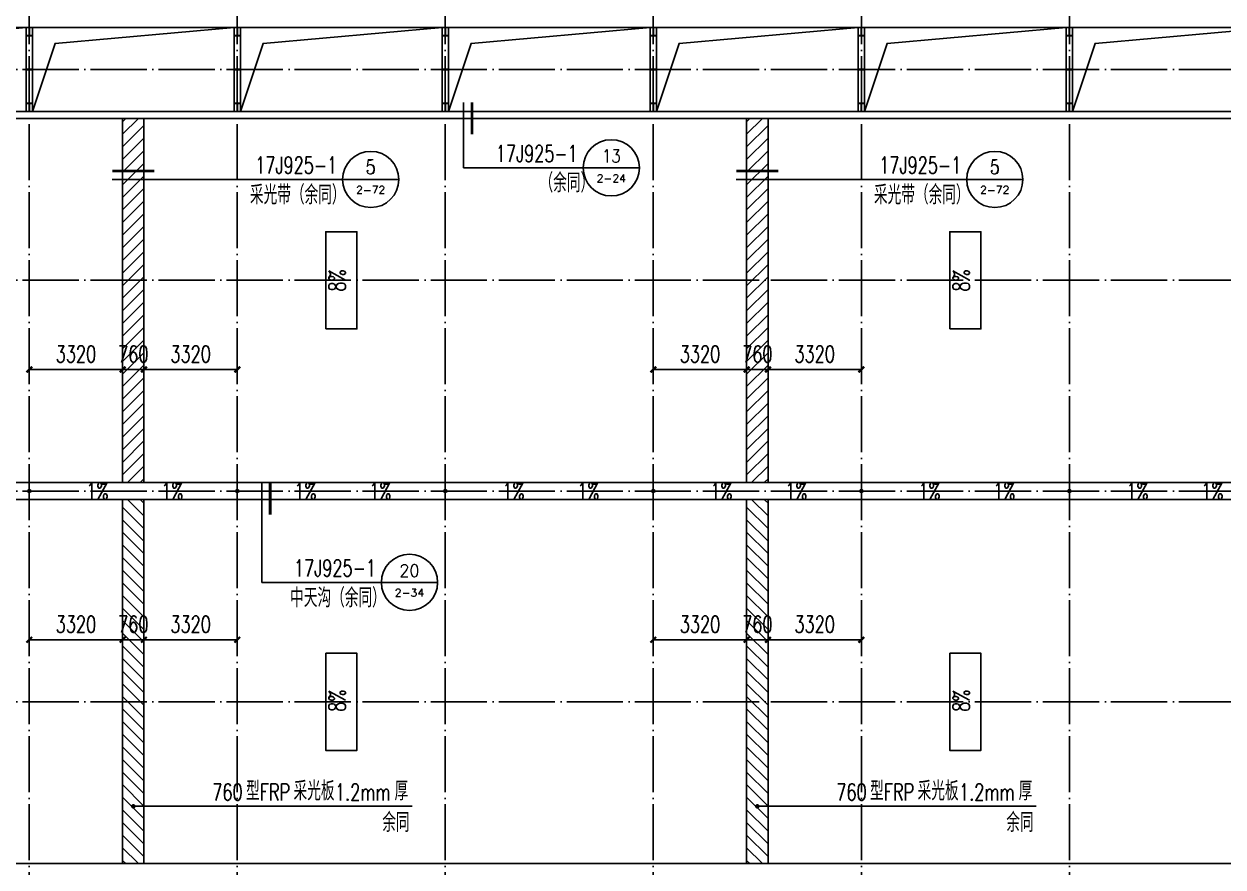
# Model space of a CAD drawing. Extents: x 13276711 to 13543385, y -848943 to -68012.
# Drawn here: x 13420196 to 13462851, y -528123 to -498123 of the extents above; entities that cross this region are included whole.
import ezdxf
from ezdxf.enums import TextEntityAlignment as Align

# ---------------------------------------------------------------- set-up
doc = ezdxf.new("R2010")
doc.units = 0
doc.header["$LTSCALE"] = 1000
doc.header["$MEASUREMENT"] = 0
doc.linetypes.add('DOTE', pattern=[2.42, 2, -0.2, 0.02, -0.2])
for name, color, linetype in [('COLUMN', 2, 'Continuous'), ('DIM_IDEN', 3, 'Continuous'), ('DIM_LEAD', 3, 'Continuous'), ('DIM_SYMB', 3, 'Continuous'), ('DOTE', 1, 'DOTE'), ('PUB_DIM', 3, 'Continuous'), ('PUB_TEXT', 7, 'Continuous'), ('WALL-PARAPET', 6, 'Continuous'), ('采光带', 4, 'Continuous'), ('雨水管', 4, 'Continuous')]:
    doc.layers.add(name, color=color, linetype=linetype)
doc.styles.add('_TCH_DIM', font='SIMPLEX', dxfattribs={"bigfont": 'GBCBIG'})
doc.styles.add('_TCH_DIM_T3', font='SIMPLEX', dxfattribs={"width": 0.705882, "bigfont": 'GBCBIG'})
doc.styles.add('_TCH_LABEL', font='COMPLEX', dxfattribs={"bigfont": 'GBCBIG'})
doc.dimstyles.new('_TCH_ARCH&&200', dxfattribs={"dimtxt": 595, "dimasz": 200, "dimexe": 500, "dimexo": 600, "dimgap": 252.5, "dimtad": 1, "dimdec": 0, "dimzin": 0, "dimdsep": 46, "dimtxsty": '_TCH_DIM_T3', "dimblk": 'ARCHTICK', "dimcen": 0.09, "dimclrt": 7, "dimazin": 2, "dimtfac": 1, "dimtdec": 0, "dimtix": 1, "dimtmove": 2, "dimatfit": 3, "dimfxl": 0, "dimtolj": 1, "dimtzin": 0, "dimarcsym": 0})

# ---------------------------------------------------------------- blocks, each defined once
blk = doc.blocks.new('A$C0FCD69EC')
at = {"layer": 'COLUMN'}
blk.add_hatch(color=256, dxfattribs=at).paths.add_polyline_path([(300, 180), (294, 180), (294, 94), (6, 94), (6, 180), (0, 180), (0, 0), (6, 0), (6, 86), (294, 86), (294, 0), (300, 0)])
blk.add_lwpolyline([(300, 0), (294, 0), (294, 86), (6, 86), (6, 0), (0, 0), (0, 180), (6, 180), (6, 94), (294, 94), (294, 180), (300, 180)], close=True, dxfattribs=at)
blk = doc.blocks.new('A$C22C4548D')
blk.add_line((0, 10), (300, 10))
blk.add_lwpolyline([(30, 20), (270, 20), (270, 0), (30, 0)], close=True)
blk = doc.blocks.new('_ArchTick')
at = {"color": 0, "linetype": 'ByBlock', "const_width": 0.4}
blk.add_lwpolyline([(-0.5, -0.5), (0.5, 0.5)], dxfattribs=at)
blk = doc.blocks.new('*D746')
at = {"layer": 'Defpoints', "color": 0}
for p in [(13420385, -518435), (13423705, -518435), (13423705, -520035)]:
    blk.add_point(p, dxfattribs=at)
at = {"layer": 'PUB_DIM', "color": 0, "lineweight": -2}
for p, q in [((13420385, -519035), (13420385, -520535)), ((13423705, -519035), (13423705, -520535)), ((13420385, -520035), (13423705, -520035))]:
    blk.add_line(p, q, dxfattribs=at)
at = {"layer": 'PUB_DIM', "color": 0, "lineweight": -2, "xscale": 200, "yscale": 200, "zscale": 200, "rotation": 180}
blk.add_blockref('_ArchTick', (13420385, -520035), dxfattribs=at)
at = {"layer": 'PUB_DIM', "color": 0, "lineweight": -2, "xscale": 200, "yscale": 200, "zscale": 200}
blk.add_blockref('_ArchTick', (13423705, -520035), dxfattribs=at)
at = {"layer": 'PUB_DIM', "color": 7, "insert": (13422045, -519485), "char_height": 595, "attachment_point": 5, "style": '_TCH_DIM_T3'}
blk.add_mtext('\\A1;3320', dxfattribs=at)
blk = doc.blocks.new('*D747')
at = {"layer": 'Defpoints', "color": 0}
for p in [(13423705, -518435), (13424465, -518435), (13424465, -520035)]:
    blk.add_point(p, dxfattribs=at)
at = {"layer": 'PUB_DIM', "color": 0, "lineweight": -2}
for p, q in [((13423705, -519035), (13423705, -520535)), ((13424465, -519035), (13424465, -520535)), ((13423705, -520035), (13423505, -520035)), ((13423705, -520035), (13424465, -520035)), ((13424465, -520035), (13424665, -520035))]:
    blk.add_line(p, q, dxfattribs=at)
at = {"layer": 'PUB_DIM', "color": 0, "lineweight": -2, "xscale": 200, "yscale": 200, "zscale": 200}
blk.add_blockref('_ArchTick', (13423705, -520035), dxfattribs=at)
at = {"layer": 'PUB_DIM', "color": 0, "lineweight": -2, "xscale": 200, "yscale": 200, "zscale": 200, "rotation": 180}
blk.add_blockref('_ArchTick', (13424465, -520035), dxfattribs=at)
at = {"layer": 'PUB_DIM', "color": 7, "insert": (13424085, -519485), "char_height": 595, "attachment_point": 5, "style": '_TCH_DIM_T3'}
blk.add_mtext('\\A1;760', dxfattribs=at)
blk = doc.blocks.new('*D748')
at = {"layer": 'Defpoints', "color": 0}
for p in [(13424465, -518435), (13427785, -518435), (13427785, -520035)]:
    blk.add_point(p, dxfattribs=at)
at = {"layer": 'PUB_DIM', "color": 0, "lineweight": -2}
for p, q in [((13424465, -519035), (13424465, -520535)), ((13427785, -519035), (13427785, -520535)), ((13424465, -520035), (13427785, -520035))]:
    blk.add_line(p, q, dxfattribs=at)
at = {"layer": 'PUB_DIM', "color": 0, "lineweight": -2, "xscale": 200, "yscale": 200, "zscale": 200, "rotation": 180}
blk.add_blockref('_ArchTick', (13424465, -520035), dxfattribs=at)
at = {"layer": 'PUB_DIM', "color": 0, "lineweight": -2, "xscale": 200, "yscale": 200, "zscale": 200}
blk.add_blockref('_ArchTick', (13427785, -520035), dxfattribs=at)
at = {"layer": 'PUB_DIM', "color": 7, "insert": (13426125, -519485), "char_height": 595, "attachment_point": 5, "style": '_TCH_DIM_T3'}
blk.add_mtext('\\A1;3320', dxfattribs=at)
blk = doc.blocks.new('*D749')
at = {"layer": 'Defpoints', "color": 0}
for p in [(13420385, -508819), (13423705, -508819), (13423705, -510419)]:
    blk.add_point(p, dxfattribs=at)
at = {"layer": 'PUB_DIM', "color": 0, "lineweight": -2}
for p, q in [((13420385, -509419), (13420385, -510919)), ((13423705, -509419), (13423705, -510919)), ((13420385, -510419), (13423705, -510419))]:
    blk.add_line(p, q, dxfattribs=at)
at = {"layer": 'PUB_DIM', "color": 0, "lineweight": -2, "xscale": 200, "yscale": 200, "zscale": 200, "rotation": 180}
blk.add_blockref('_ArchTick', (13420385, -510419), dxfattribs=at)
at = {"layer": 'PUB_DIM', "color": 0, "lineweight": -2, "xscale": 200, "yscale": 200, "zscale": 200}
blk.add_blockref('_ArchTick', (13423705, -510419), dxfattribs=at)
at = {"layer": 'PUB_DIM', "color": 7, "insert": (13422045, -509869), "char_height": 595, "attachment_point": 5, "style": '_TCH_DIM_T3'}
blk.add_mtext('\\A1;3320', dxfattribs=at)
blk = doc.blocks.new('*D750')
at = {"layer": 'Defpoints', "color": 0}
for p in [(13423705, -508819), (13424465, -508819), (13424465, -510419)]:
    blk.add_point(p, dxfattribs=at)
at = {"layer": 'PUB_DIM', "color": 0, "lineweight": -2}
for p, q in [((13423705, -509419), (13423705, -510919)), ((13424465, -509419), (13424465, -510919)), ((13423705, -510419), (13423505, -510419)), ((13423705, -510419), (13424465, -510419)), ((13424465, -510419), (13424665, -510419))]:
    blk.add_line(p, q, dxfattribs=at)
at = {"layer": 'PUB_DIM', "color": 0, "lineweight": -2, "xscale": 200, "yscale": 200, "zscale": 200}
blk.add_blockref('_ArchTick', (13423705, -510419), dxfattribs=at)
at = {"layer": 'PUB_DIM', "color": 0, "lineweight": -2, "xscale": 200, "yscale": 200, "zscale": 200, "rotation": 180}
blk.add_blockref('_ArchTick', (13424465, -510419), dxfattribs=at)
at = {"layer": 'PUB_DIM', "color": 7, "insert": (13424085, -509869), "char_height": 595, "attachment_point": 5, "style": '_TCH_DIM_T3'}
blk.add_mtext('\\A1;760', dxfattribs=at)
blk = doc.blocks.new('*D751')
at = {"layer": 'Defpoints', "color": 0}
for p in [(13424465, -508819), (13427785, -508819), (13427785, -510419)]:
    blk.add_point(p, dxfattribs=at)
at = {"layer": 'PUB_DIM', "color": 0, "lineweight": -2}
for p, q in [((13424465, -509419), (13424465, -510919)), ((13427785, -509419), (13427785, -510919)), ((13424465, -510419), (13427785, -510419))]:
    blk.add_line(p, q, dxfattribs=at)
at = {"layer": 'PUB_DIM', "color": 0, "lineweight": -2, "xscale": 200, "yscale": 200, "zscale": 200, "rotation": 180}
blk.add_blockref('_ArchTick', (13424465, -510419), dxfattribs=at)
at = {"layer": 'PUB_DIM', "color": 0, "lineweight": -2, "xscale": 200, "yscale": 200, "zscale": 200}
blk.add_blockref('_ArchTick', (13427785, -510419), dxfattribs=at)
at = {"layer": 'PUB_DIM', "color": 7, "insert": (13426125, -509869), "char_height": 595, "attachment_point": 5, "style": '_TCH_DIM_T3'}
blk.add_mtext('\\A1;3320', dxfattribs=at)
blk = doc.blocks.new('*D758')
at = {"layer": 'Defpoints', "color": 0}
for p in [(13442585, -518435), (13445905, -518435), (13445905, -520035)]:
    blk.add_point(p, dxfattribs=at)
at = {"layer": 'PUB_DIM', "color": 0, "lineweight": -2}
for p, q in [((13442585, -519035), (13442585, -520535)), ((13445905, -519035), (13445905, -520535)), ((13442585, -520035), (13445905, -520035))]:
    blk.add_line(p, q, dxfattribs=at)
at = {"layer": 'PUB_DIM', "color": 0, "lineweight": -2, "xscale": 200, "yscale": 200, "zscale": 200, "rotation": 180}
blk.add_blockref('_ArchTick', (13442585, -520035), dxfattribs=at)
at = {"layer": 'PUB_DIM', "color": 0, "lineweight": -2, "xscale": 200, "yscale": 200, "zscale": 200}
blk.add_blockref('_ArchTick', (13445905, -520035), dxfattribs=at)
at = {"layer": 'PUB_DIM', "color": 7, "insert": (13444245, -519485), "char_height": 595, "attachment_point": 5, "style": '_TCH_DIM_T3'}
blk.add_mtext('\\A1;3320', dxfattribs=at)
blk = doc.blocks.new('*D759')
at = {"layer": 'Defpoints', "color": 0}
for p in [(13445905, -518435), (13446665, -518435), (13446665, -520035)]:
    blk.add_point(p, dxfattribs=at)
at = {"layer": 'PUB_DIM', "color": 0, "lineweight": -2}
for p, q in [((13445905, -519035), (13445905, -520535)), ((13446665, -519035), (13446665, -520535)), ((13445905, -520035), (13445705, -520035)), ((13445905, -520035), (13446665, -520035)), ((13446665, -520035), (13446865, -520035))]:
    blk.add_line(p, q, dxfattribs=at)
at = {"layer": 'PUB_DIM', "color": 0, "lineweight": -2, "xscale": 200, "yscale": 200, "zscale": 200}
blk.add_blockref('_ArchTick', (13445905, -520035), dxfattribs=at)
at = {"layer": 'PUB_DIM', "color": 0, "lineweight": -2, "xscale": 200, "yscale": 200, "zscale": 200, "rotation": 180}
blk.add_blockref('_ArchTick', (13446665, -520035), dxfattribs=at)
at = {"layer": 'PUB_DIM', "color": 7, "insert": (13446285, -519485), "char_height": 595, "attachment_point": 5, "style": '_TCH_DIM_T3'}
blk.add_mtext('\\A1;760', dxfattribs=at)
blk = doc.blocks.new('*D760')
at = {"layer": 'Defpoints', "color": 0}
for p in [(13446665, -518435), (13449985, -518435), (13449985, -520035)]:
    blk.add_point(p, dxfattribs=at)
at = {"layer": 'PUB_DIM', "color": 0, "lineweight": -2}
for p, q in [((13446665, -519035), (13446665, -520535)), ((13449985, -519035), (13449985, -520535)), ((13446665, -520035), (13449985, -520035))]:
    blk.add_line(p, q, dxfattribs=at)
at = {"layer": 'PUB_DIM', "color": 0, "lineweight": -2, "xscale": 200, "yscale": 200, "zscale": 200, "rotation": 180}
blk.add_blockref('_ArchTick', (13446665, -520035), dxfattribs=at)
at = {"layer": 'PUB_DIM', "color": 0, "lineweight": -2, "xscale": 200, "yscale": 200, "zscale": 200}
blk.add_blockref('_ArchTick', (13449985, -520035), dxfattribs=at)
at = {"layer": 'PUB_DIM', "color": 7, "insert": (13448325, -519485), "char_height": 595, "attachment_point": 5, "style": '_TCH_DIM_T3'}
blk.add_mtext('\\A1;3320', dxfattribs=at)
blk = doc.blocks.new('*D761')
at = {"layer": 'Defpoints', "color": 0}
for p in [(13442585, -508819), (13445905, -508819), (13445905, -510419)]:
    blk.add_point(p, dxfattribs=at)
at = {"layer": 'PUB_DIM', "color": 0, "lineweight": -2}
for p, q in [((13442585, -509419), (13442585, -510919)), ((13445905, -509419), (13445905, -510919)), ((13442585, -510419), (13445905, -510419))]:
    blk.add_line(p, q, dxfattribs=at)
at = {"layer": 'PUB_DIM', "color": 0, "lineweight": -2, "xscale": 200, "yscale": 200, "zscale": 200, "rotation": 180}
blk.add_blockref('_ArchTick', (13442585, -510419), dxfattribs=at)
at = {"layer": 'PUB_DIM', "color": 0, "lineweight": -2, "xscale": 200, "yscale": 200, "zscale": 200}
blk.add_blockref('_ArchTick', (13445905, -510419), dxfattribs=at)
at = {"layer": 'PUB_DIM', "color": 7, "insert": (13444245, -509869), "char_height": 595, "attachment_point": 5, "style": '_TCH_DIM_T3'}
blk.add_mtext('\\A1;3320', dxfattribs=at)
blk = doc.blocks.new('*D762')
at = {"layer": 'Defpoints', "color": 0}
for p in [(13445905, -508819), (13446665, -508819), (13446665, -510419)]:
    blk.add_point(p, dxfattribs=at)
at = {"layer": 'PUB_DIM', "color": 0, "lineweight": -2}
for p, q in [((13445905, -509419), (13445905, -510919)), ((13446665, -509419), (13446665, -510919)), ((13445905, -510419), (13445705, -510419)), ((13445905, -510419), (13446665, -510419)), ((13446665, -510419), (13446865, -510419))]:
    blk.add_line(p, q, dxfattribs=at)
at = {"layer": 'PUB_DIM', "color": 0, "lineweight": -2, "xscale": 200, "yscale": 200, "zscale": 200}
blk.add_blockref('_ArchTick', (13445905, -510419), dxfattribs=at)
at = {"layer": 'PUB_DIM', "color": 0, "lineweight": -2, "xscale": 200, "yscale": 200, "zscale": 200, "rotation": 180}
blk.add_blockref('_ArchTick', (13446665, -510419), dxfattribs=at)
at = {"layer": 'PUB_DIM', "color": 7, "insert": (13446285, -509869), "char_height": 595, "attachment_point": 5, "style": '_TCH_DIM_T3'}
blk.add_mtext('\\A1;760', dxfattribs=at)
blk = doc.blocks.new('*D763')
at = {"layer": 'Defpoints', "color": 0}
for p in [(13446665, -508819), (13449985, -508819), (13449985, -510419)]:
    blk.add_point(p, dxfattribs=at)
at = {"layer": 'PUB_DIM', "color": 0, "lineweight": -2}
for p, q in [((13446665, -509419), (13446665, -510919)), ((13449985, -509419), (13449985, -510919)), ((13446665, -510419), (13449985, -510419))]:
    blk.add_line(p, q, dxfattribs=at)
at = {"layer": 'PUB_DIM', "color": 0, "lineweight": -2, "xscale": 200, "yscale": 200, "zscale": 200, "rotation": 180}
blk.add_blockref('_ArchTick', (13446665, -510419), dxfattribs=at)
at = {"layer": 'PUB_DIM', "color": 0, "lineweight": -2, "xscale": 200, "yscale": 200, "zscale": 200}
blk.add_blockref('_ArchTick', (13449985, -510419), dxfattribs=at)
at = {"layer": 'PUB_DIM', "color": 7, "insert": (13448325, -509869), "char_height": 595, "attachment_point": 5, "style": '_TCH_DIM_T3'}
blk.add_mtext('\\A1;3320', dxfattribs=at)

msp = doc.modelspace()

# ---------------------------------------------------------------- hatches: boundary and pattern name
at = {"layer": '采光带'}
h = msp.add_hatch(dxfattribs=at)
h.set_pattern_fill('ANSI31', color=250, scale=200, style=0)
h.set_pattern_definition([(45, (4377486, -277050.9), (-224.506403, 224.506403), [])])
h.paths.add_polyline_path([(13424464.8, -514443.1), (13424464.8, -501483.1), (13423704.8, -501483.1), (13423704.8, -514443.1)])
h = msp.add_hatch(dxfattribs=at)
h.set_pattern_fill('ANSI31', color=250, scale=200, style=0)
h.set_pattern_definition([(45, (4399686, -277050.9), (-224.506403, 224.506403), [])])
h.paths.add_polyline_path([(13446664.8, -514443.1), (13446664.8, -501483.1), (13445904.8, -501483.1), (13445904.8, -514443.1)])
h = msp.add_hatch(dxfattribs=at)
h.set_pattern_fill('ANSI31', color=250, scale=200, style=0)
h.set_pattern_definition([(315, (4377486, -752435.24), (-224.506403, -224.506403), [])])
h.paths.add_polyline_path([(13424464.8, -515043.1), (13424464.8, -528003.1), (13423704.8, -528003.1), (13423704.8, -515043.1)])
h = msp.add_hatch(dxfattribs=at)
h.set_pattern_fill('ANSI31', color=250, scale=200, style=0)
h.set_pattern_definition([(315, (4399686, -752435.24), (-224.506403, -224.506403), [])])
h.paths.add_polyline_path([(13446664.8, -515043.1), (13446664.8, -528003.1), (13445904.8, -528003.1), (13445904.8, -515043.1)])

# ---------------------------------------------------------------- linework, layer by layer
at = {"ltscale": 0.5}
for p, q in [((13346384.8, -514443.1), (13509184.8, -514443.1)), ((13346384.8, -515043.1), (13509184.8, -515043.1))]:
    msp.add_line(p, q, dxfattribs=at)
for points in [[(13420274.8, -498243.1), (13413900.8, -498813.7), (13413094.8, -501243.1)], [(13427674.8, -498243.1), (13421300.8, -498813.7), (13420494.8, -501243.1)], [(13435074.8, -498243.1), (13428700.8, -498813.7), (13427894.8, -501243.1)], [(13442474.8, -498243.1), (13436100.8, -498813.7), (13435294.8, -501243.1)], [(13449874.8, -498243.1), (13443500.8, -498813.7), (13442694.8, -501243.1)], [(13457274.8, -498243.1), (13450900.8, -498813.7), (13450094.8, -501243.1)], [(13464674.8, -498243.1), (13458300.8, -498813.7), (13457494.8, -501243.1)]]:
    msp.add_lwpolyline(points)
for points in [[(13420274.8, -501243.1), (13420274.8, -498243.1), (13420494.8, -498243.1), (13420494.8, -501243.1)], [(13427674.8, -501243.1), (13427674.8, -498243.1), (13427894.8, -498243.1), (13427894.8, -501243.1)], [(13435074.8, -501243.1), (13435074.8, -498243.1), (13435294.8, -498243.1), (13435294.8, -501243.1)], [(13442474.8, -501243.1), (13442474.8, -498243.1), (13442694.8, -498243.1), (13442694.8, -501243.1)], [(13449874.8, -501243.1), (13449874.8, -498243.1), (13450094.8, -498243.1), (13450094.8, -501243.1)], [(13457274.8, -501243.1), (13457274.8, -498243.1), (13457494.8, -498243.1), (13457494.8, -501243.1)], [(13430930.9, -508971.6), (13432038.8, -508971.6), (13432038.8, -505514.6), (13430930.9, -505514.6)], [(13453130.9, -508971.6), (13454238.8, -508971.6), (13454238.8, -505514.6), (13453130.9, -505514.6)], [(13430930.9, -520514.6), (13432038.8, -520514.6), (13432038.8, -523971.6), (13430930.9, -523971.6)], [(13453130.9, -520514.6), (13454238.8, -520514.6), (13454238.8, -523971.6), (13453130.9, -523971.6)]]:
    msp.add_lwpolyline(points, close=True)
at = {"layer": 'DIM_IDEN'}
for p, q in [((13435835, -500913.1), (13435835, -503243.1)), ((13435835, -503243.1), (13440089.5, -503243.1)), ((13442089.5, -503243.1), (13440089.5, -503243.1)), ((13423334.8, -503655.4), (13427004.8, -503655.4)), ((13427004.8, -503655.4), (13431532.1, -503655.4)), ((13433532.1, -503655.4), (13431532.1, -503655.4)), ((13445534.8, -503655.4), (13449204.8, -503655.4)), ((13449204.8, -503655.4), (13453732.1, -503655.4)), ((13455732.1, -503655.4), (13453732.1, -503655.4)), ((13428656.1, -514443.1), (13428656.1, -517993.1)), ((13428656.1, -517993.1), (13432910.6, -517993.1)), ((13434910.6, -517993.1), (13432910.6, -517993.1))]:
    msp.add_line(p, q, dxfattribs=at)
at = {"layer": 'DIM_IDEN', "const_width": 100}
for points in [[(13436135, -500913.1), (13436135, -502053.1)], [(13423334.8, -503355.4), (13424834.8, -503355.4)], [(13445534.8, -503355.4), (13447034.8, -503355.4)], [(13428956.1, -514443.1), (13428956.1, -515583.1)]]:
    msp.add_lwpolyline(points, dxfattribs=at)
at = {"layer": 'DIM_IDEN'}
for centre in [(13441089.5, -503243.1), (13432532.1, -503655.4), (13454732.1, -503655.4), (13433910.6, -517993.1)]:
    msp.add_circle(centre, 1000, dxfattribs=at)
at = {"layer": 'DIM_LEAD'}
for p, q in [((13424084.8, -525962.6), (13426584.8, -525962.6)), ((13426584.8, -525962.6), (13434008.3, -525962.6)), ((13446284.8, -525962.6), (13448784.8, -525962.6)), ((13448784.8, -525962.6), (13456208.3, -525962.6))]:
    msp.add_line(p, q, dxfattribs=at)
at = {"layer": 'DIM_LEAD', "const_width": 80}
for points in [[(13424044.8, -525962.6, 1), (13424124.8, -525962.6, 1)], [(13446244.8, -525962.6, 1), (13446324.8, -525962.6, 1)]]:
    msp.add_lwpolyline(points, format="xyb", close=True, dxfattribs=at)
at = {"layer": 'DIM_SYMB'}
for points in [[(13422202.4, -514743.1, 0, 0, 0), (13421287.5, -514743.1, 160, 0, 0), (13420687.5, -514743.1, 0, 0, 0)], [(13425967.3, -514743.1, 0, 0, 0), (13426882.2, -514743.1, 160, 0, 0), (13427482.2, -514743.1, 0, 0, 0)], [(13429602.4, -514743.1, 0, 0, 0), (13428687.5, -514743.1, 160, 0, 0), (13428087.5, -514743.1, 0, 0, 0)], [(13433367.3, -514743.1, 0, 0, 0), (13434282.2, -514743.1, 160, 0, 0), (13434882.2, -514743.1, 0, 0, 0)], [(13437002.4, -514743.1, 0, 0, 0), (13436087.5, -514743.1, 160, 0, 0), (13435487.5, -514743.1, 0, 0, 0)], [(13440767.3, -514743.1, 0, 0, 0), (13441682.2, -514743.1, 160, 0, 0), (13442282.2, -514743.1, 0, 0, 0)], [(13444402.4, -514743.1, 0, 0, 0), (13443487.5, -514743.1, 160, 0, 0), (13442887.5, -514743.1, 0, 0, 0)], [(13448167.3, -514743.1, 0, 0, 0), (13449082.2, -514743.1, 160, 0, 0), (13449682.2, -514743.1, 0, 0, 0)], [(13451802.4, -514743.1, 0, 0, 0), (13450887.5, -514743.1, 160, 0, 0), (13450287.5, -514743.1, 0, 0, 0)], [(13455567.3, -514743.1, 0, 0, 0), (13456482.2, -514743.1, 160, 0, 0), (13457082.2, -514743.1, 0, 0, 0)], [(13459202.4, -514743.1, 0, 0, 0), (13458287.5, -514743.1, 160, 0, 0), (13457687.5, -514743.1, 0, 0, 0)]]:
    msp.add_lwpolyline(points, format="xyseb", dxfattribs=at)
at = {"layer": 'DOTE'}
for p, q in [((13420384.8, -547243.1), (13420384.8, -482243.1)), ((13427784.8, -547243.1), (13427784.8, -482243.1)), ((13435184.8, -547243.1), (13435184.8, -482243.1)), ((13442584.8, -547243.1), (13442584.8, -482243.1)), ((13449984.8, -547243.1), (13449984.8, -482243.1)), ((13457384.8, -547243.1), (13457384.8, -482243.1)), ((13511684.8, -498243.1), (13343884.8, -498243.1)), ((13511684.8, -499743.1), (13343884.8, -499743.1)), ((13511684.8, -501243.1), (13343884.8, -501243.1)), ((13511684.8, -507243.1), (13343884.8, -507243.1)), ((13511684.8, -514743.1), (13343884.8, -514743.1)), ((13511684.8, -522243.1), (13343884.8, -522243.1))]:
    msp.add_line(p, q, dxfattribs=at)
at = {"layer": 'PUB_DIM'}
for points in [[(13431847.1, -506018.1, 0, 0, 0), (13431847.1, -507918.1, 160, 0, 0), (13431847.1, -508518.1, 0, 0, 0)], [(13454047.1, -506018.1, 0, 0, 0), (13454047.1, -507918.1, 160, 0, 0), (13454047.1, -508518.1, 0, 0, 0)], [(13431847.1, -523468.1, 0, 0, 0), (13431847.1, -521568.1, 160, 0, 0), (13431847.1, -520968.1, 0, 0, 0)], [(13454047.1, -523468.1, 0, 0, 0), (13454047.1, -521568.1, 160, 0, 0), (13454047.1, -520968.1, 0, 0, 0)]]:
    msp.add_lwpolyline(points, format="xyseb", dxfattribs=at)
at = {"layer": 'WALL-PARAPET'}
for p, q in [((13501874.8, -498243.1), (13353694.8, -498243.1)), ((13501874.8, -501243.1), (13353694.8, -501243.1)), ((13501874.8, -501483.1), (13353694.8, -501483.1)), ((13501874.8, -528003.1), (13353694.8, -528003.1))]:
    msp.add_line(p, q, dxfattribs=at)
at = {"layer": '采光带', "color": 4}
for points in [[(13424464.8, -514443.1), (13424464.8, -501483.1), (13423704.8, -501483.1), (13423704.8, -514443.1)], [(13446664.8, -514443.1), (13446664.8, -501483.1), (13445904.8, -501483.1), (13445904.8, -514443.1)], [(13424464.8, -515043.1), (13424464.8, -528003.1), (13423704.8, -528003.1), (13423704.8, -515043.1)], [(13446664.8, -515043.1), (13446664.8, -528003.1), (13445904.8, -528003.1), (13445904.8, -515043.1)]]:
    msp.add_lwpolyline(points, close=True, dxfattribs=at)
at = {"layer": '雨水管'}
for centre in [(13420384.9, -514743.1), (13427784.9, -514743.1), (13435184.9, -514743.1), (13442584.9, -514743.1), (13449984.9, -514743.1), (13457384.9, -514743.1)]:
    msp.add_circle(centre, 55, dxfattribs=at)

# ---------------------------------------------------------------- block references
for p in [(13420230.8, -499753.1), (13427630.8, -499753.1), (13435030.8, -499753.1), (13442430.8, -499753.1), (13449830.8, -499753.1), (13457230.8, -499753.1)]:
    msp.add_blockref('A$C22C4548D', p)
at = {"layer": 'COLUMN', "xscale": -1, "rotation": 270}
for p in [(13420294.8, -498543.1), (13427694.8, -498543.1), (13435094.8, -498543.1), (13442494.8, -498543.1), (13449894.8, -498543.1), (13457294.8, -498543.1), (13420294.8, -501243.1), (13427694.8, -501243.1), (13435094.8, -501243.1), (13442494.8, -501243.1), (13449894.8, -501243.1), (13457294.8, -501243.1)]:
    msp.add_blockref('A$C0FCD69EC', p, dxfattribs=at)

# ---------------------------------------------------------------- texts
at = {"layer": 'PUB_TEXT', "width": 0.705882}
for s, style, p in [('17J925-1', '_TCH_LABEL', (13436979.5, -503033.1)), ('17J925-1', '_TCH_LABEL', (13428422.1, -503445.4)), ('17J925-1', '_TCH_LABEL', (13450622.1, -503445.4)), ('1%%%', '_TCH_DIM', (13422412.4, -515040.6)), ('1%%%', '_TCH_DIM', (13425077.3, -515040.6)), ('1%%%', '_TCH_DIM', (13429812.4, -515040.6)), ('1%%%', '_TCH_DIM', (13432477.3, -515040.6)), ('1%%%', '_TCH_DIM', (13437212.4, -515040.6)), ('1%%%', '_TCH_DIM', (13439877.3, -515040.6)), ('1%%%', '_TCH_DIM', (13444612.4, -515040.6)), ('1%%%', '_TCH_DIM', (13447277.3, -515040.6)), ('1%%%', '_TCH_DIM', (13452012.4, -515040.6)), ('1%%%', '_TCH_DIM', (13454677.3, -515040.6)), ('1%%%', '_TCH_DIM', (13459412.4, -515040.6)), ('1%%%', '_TCH_DIM', (13462077.3, -515040.6)), ('17J925-1', '_TCH_LABEL', (13429800.6, -517783.1)), ('760', '_TCH_DIM', (13426895.3, -525752.6)), ('FRP', '_TCH_DIM', (13428586.8, -525752.6)), ('1.2mm', '_TCH_DIM', (13431261.3, -525752.6)), ('760', '_TCH_DIM', (13449095.3, -525752.6)), ('FRP', '_TCH_DIM', (13450786.8, -525752.6)), ('1.2mm', '_TCH_DIM', (13453461.3, -525752.6))]:
    msp.add_text(s, height=595, dxfattribs=dict(at, style=style)).set_placement(p)
at = {"layer": 'PUB_TEXT', "style": '_TCH_LABEL'}
for s, height, p, p2 in [('13', 452.94, (13440755.2, -503047.3), (13441423.8, -503047.3)), ('5', 522, (13432358.1, -503470.3), (13432706.1, -503470.3)), ('5', 522, (13454558.1, -503470.3), (13454906.1, -503470.3)), ('2-24', 270.24, (13440568.3, -503746.6), (13441610.7, -503746.6)), ('2-72', 272.78, (13432012.5, -504160.8), (13433051.6, -504160.8)), ('2-72', 272.78, (13454212.5, -504160.8), (13455251.6, -504160.8)), ('20', 439.31, (13433555, -517794.9), (13434266.2, -517794.9)), ('2-34', 270.24, (13433389.4, -518496.6), (13434431.8, -518496.6))]:
    msp.add_text(s, height=height, dxfattribs=at).set_placement(p, p2, align=Align.FIT)
at = {"layer": 'PUB_TEXT'}
for s, height, style, p in [('（余同）', 675.18, '_TCH_LABEL', (13438536, -504112.3)), ('采光带（余同）', 675.18, '_TCH_LABEL', (13428233.8, -504540.5)), ('采光带（余同）', 675.18, '_TCH_LABEL', (13450433.8, -504540.5)), ('中天沟（余同）', 675.18, '_TCH_LABEL', (13429664.5, -518878.3)), ('型', 675.2, '_TCH_DIM', (13428095.3, -525752.6)), ('采光板', 675.18, '_TCH_DIM', (13429786.8, -525752.6)), ('厚', 675.2, '_TCH_DIM', (13433381.3, -525752.6)), ('型', 675.2, '_TCH_DIM', (13450295.3, -525752.6)), ('采光板', 675.18, '_TCH_DIM', (13451986.8, -525752.6)), ('厚', 675.2, '_TCH_DIM', (13455581.3, -525752.6)), ('余同', 675.18, '_TCH_DIM', (13432941.9, -526872.6)), ('余同', 675.18, '_TCH_DIM', (13455141.9, -526872.6))]:
    msp.add_text(s, height=height, dxfattribs=dict(at, style=style)).set_placement(p)
at = {"layer": 'PUB_TEXT', "style": '_TCH_DIM', "width": 0.705882}
for p in [(13431637.1, -507648.1), (13453837.1, -507648.1), (13431637.1, -522598.1), (13453837.1, -522598.1)]:
    msp.add_text('8%', height=595, rotation=90, dxfattribs=at).set_placement(p)

# ---------------------------------------------------------------- dimensions: what is measured, and where the dimension line sits
at = {"layer": 'PUB_DIM'}
for p1, p2, text, picture, middle in [((13420384.8, -508818.8), (13423704.8, -508818.8), '3320', '*D749', (13422044.8, -509868.8)), ((13423704.8, -508818.8), (13424464.8, -508818.8), '760', '*D750', (13424084.8, -509868.8)), ((13424464.8, -508818.8), (13427784.8, -508818.8), '3320', '*D751', (13426124.8, -509868.8)), ((13442584.8, -508818.8), (13445904.8, -508818.8), '3320', '*D761', (13444244.8, -509868.8)), ((13445904.8, -508818.8), (13446664.8, -508818.8), '760', '*D762', (13446284.8, -509868.8)), ((13446664.8, -508818.8), (13449984.8, -508818.8), '3320', '*D763', (13448324.8, -509868.8)), ((13420384.8, -518435), (13423704.8, -518435), '3320', '*D746', (13422044.8, -519485)), ((13423704.8, -518435), (13424464.8, -518435), '760', '*D747', (13424084.8, -519485)), ((13424464.8, -518435), (13427784.8, -518435), '3320', '*D748', (13426124.8, -519485)), ((13442584.8, -518435), (13445904.8, -518435), '3320', '*D758', (13444244.8, -519485)), ((13445904.8, -518435), (13446664.8, -518435), '760', '*D759', (13446284.8, -519485)), ((13446664.8, -518435), (13449984.8, -518435), '3320', '*D760', (13448324.8, -519485))]:
    dim = msp.add_aligned_dim(p1=p1, p2=p2, distance=-1600, text=text, dimstyle='_TCH_ARCH&&200', dxfattribs=at)
    dim.commit()
    dim.dimension.update_dxf_attribs({"geometry": picture, "text_midpoint": middle})

doc.saveas('drawing.dxf')
